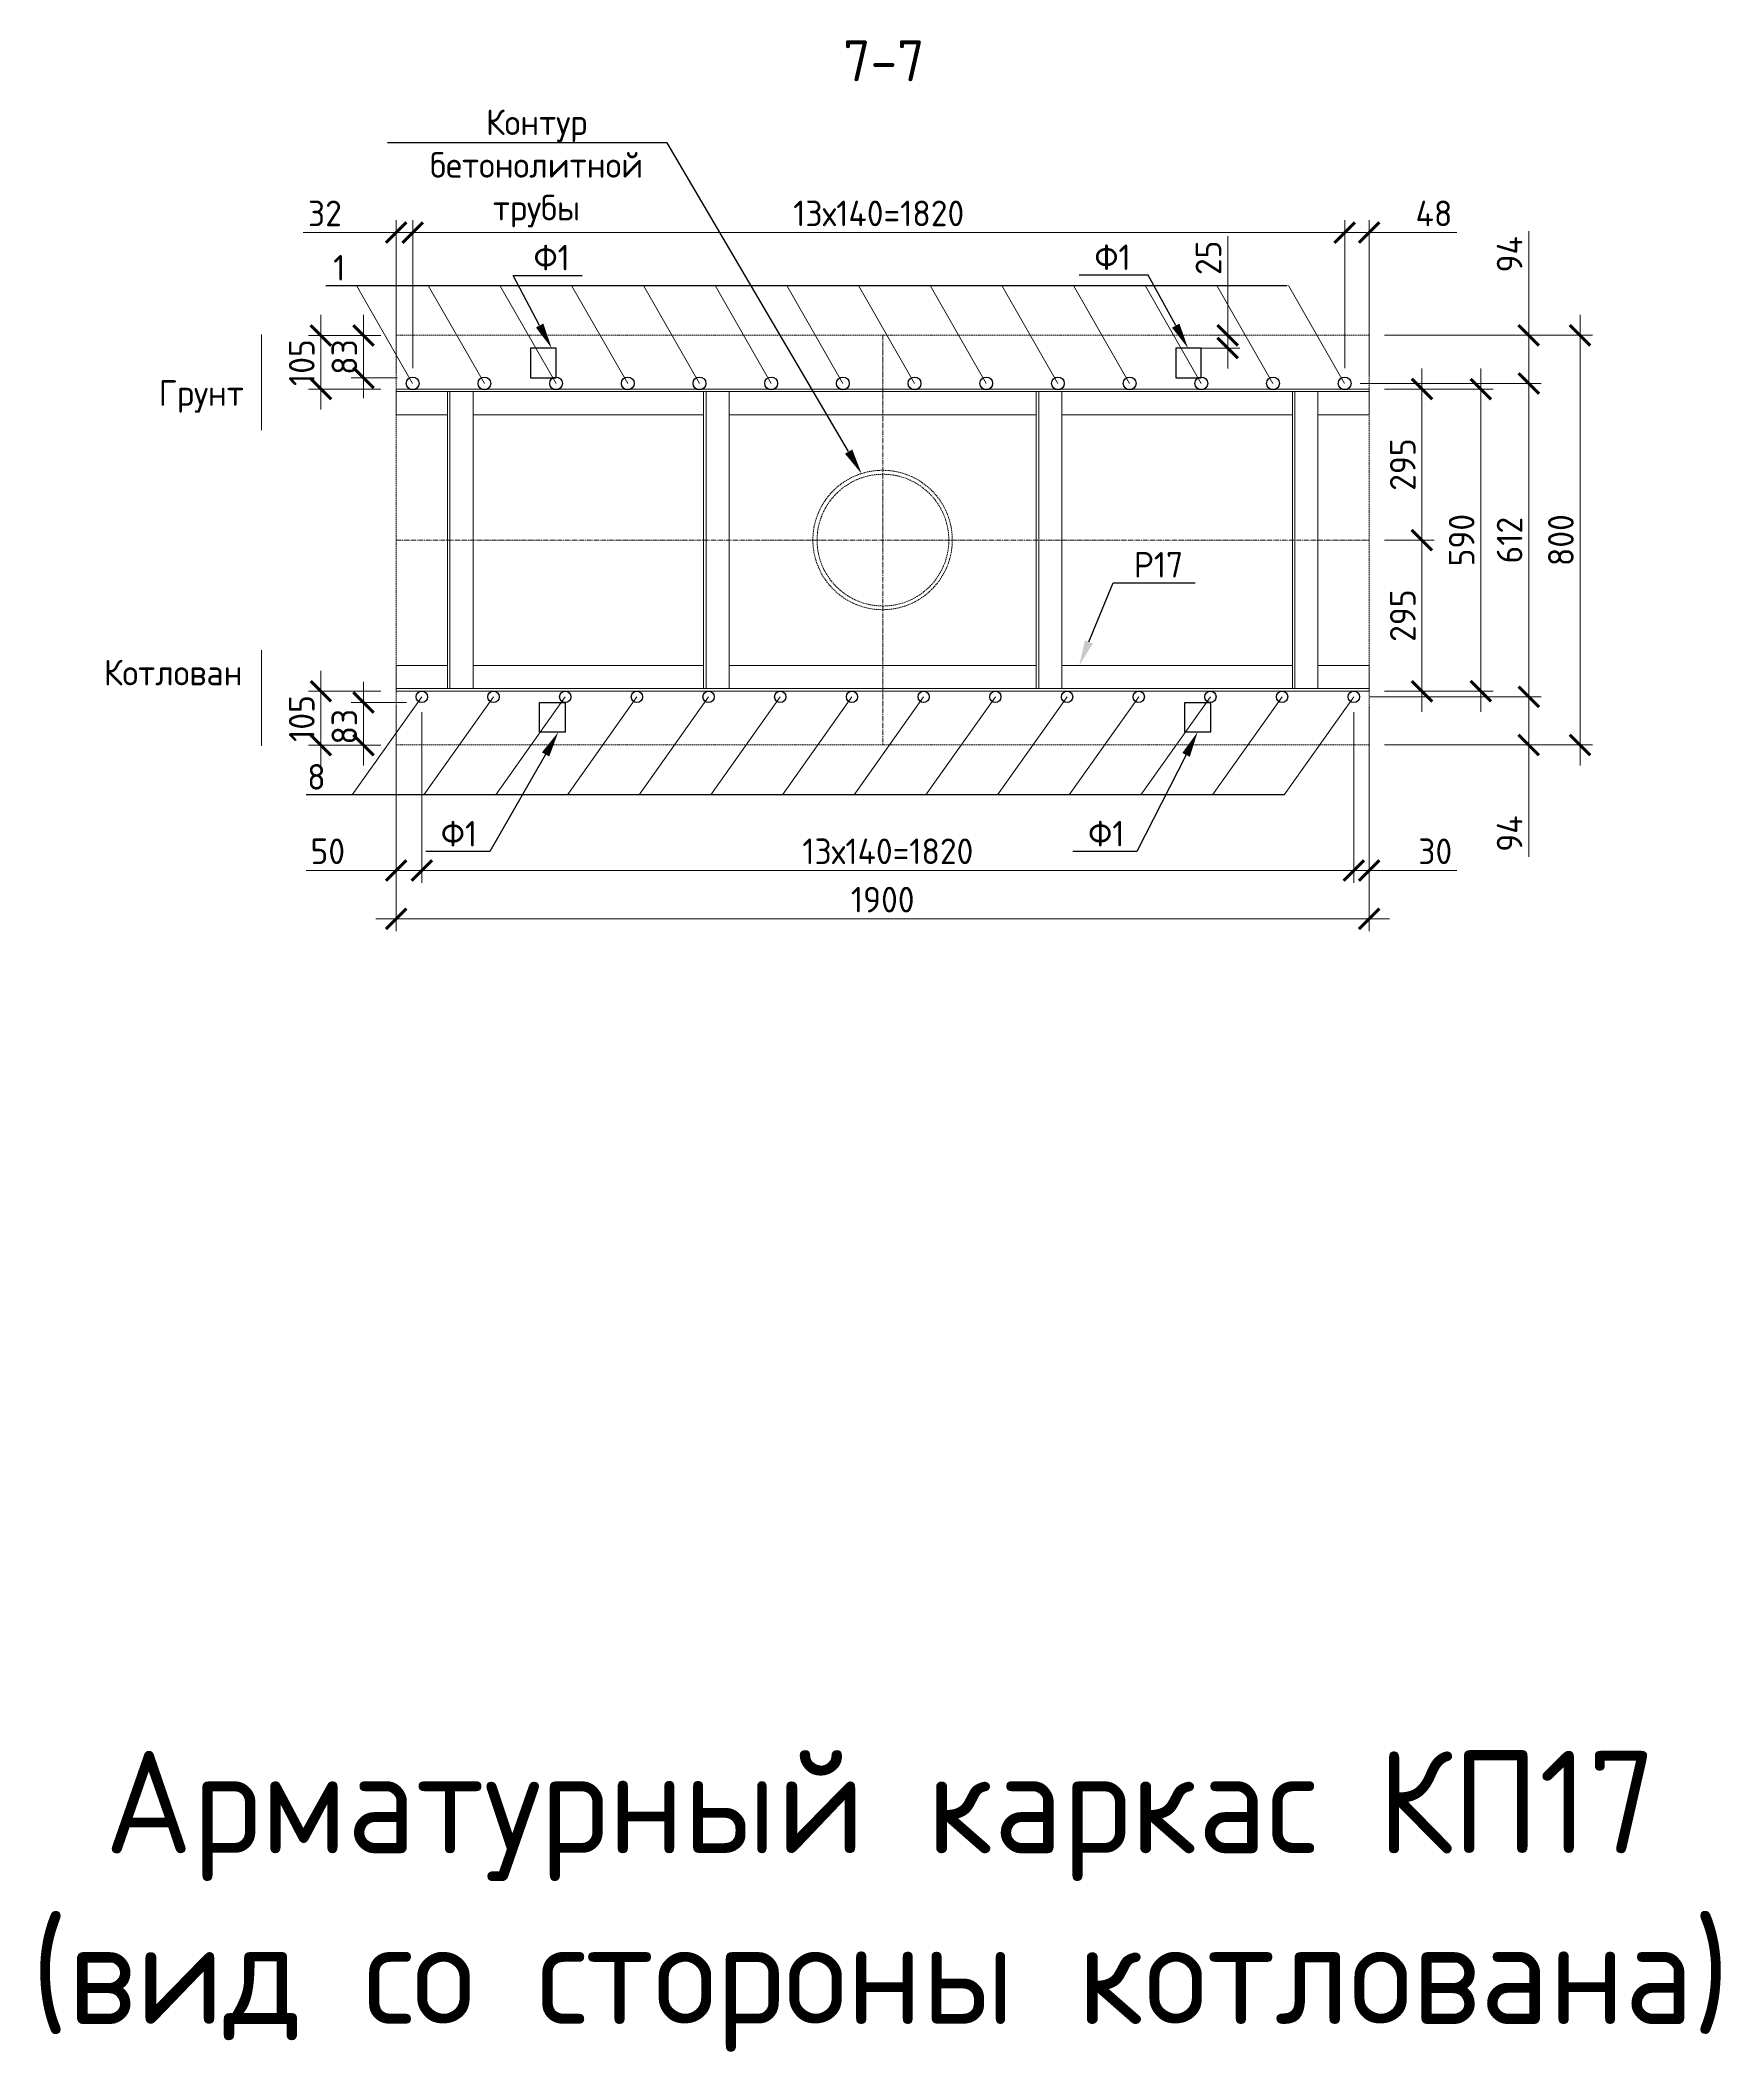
# Model space of a CAD drawing. Header units: millimetres. Extents: x -65574 to 111613, y -106550 to -50518.
# Drawn here: x 18116 to 21398, y -68545 to -64617 of the extents above; entities that cross this region are included whole.
import ezdxf
from ezdxf import colors
from ezdxf.entities.mleader import LeaderData, LeaderLine
from ezdxf.math import Vec2, Vec3

# ---------------------------------------------------------------- set-up
doc = ezdxf.new("R2010")
doc.units = ezdxf.units.MM
doc.linetypes.add('CENTER2', pattern=[28.575, 19.05, -3.175, 3.175, -3.175])
doc.linetypes.add('невидимая', pattern=[0.375, 0.25, -0.125])
doc.layers.get('Defpoints').update_dxf_attribs({"color": 6})
doc.styles.add('GOST-2.304_Type-B', font='GOST Common.ttf')
doc.dimstyles.new('УРСТ', dxfattribs={"dimtxt": 2.5, "dimasz": 2, "dimexe": 1.2, "dimexo": 1.5, "dimtad": 1, "dimdec": 0, "dimrnd": 1, "dimtxsty": 'GOST-2.304_Type-B', "dimblk": 'ARCHTICK', "dimcen": 2, "dimdle": 2, "dimazin": 3, "dimtfac": 1, "dimtdec": 0, "dimtmove": 1, "dimatfit": 0, "dimldrblk": 'NONE', "dimlwd": 15, "dimlwe": 15, "dimarcsym": 0})

# ---------------------------------------------------------------- blocks, each defined once
blk = doc.blocks.new('_ArchTick')
at = {"color": 0, "linetype": 'ByBlock', "const_width": 0.15}
blk.add_lwpolyline([(-0.5, -0.5), (0.5, 0.5)], dxfattribs=at)
blk = doc.blocks.new('*D322')
at = {"color": 0, "lineweight": 15, "ltscale": 100, "transparency": 16777216}
for p, q in [((18843.3, -65257.6), (18843.3, -64969)), ((20663.3, -65257.6), (20663.3, -64969)), ((18803.3, -64993), (20703.3, -64993))]:
    blk.add_line(p, q, dxfattribs=at)
at = {"layer": 'Defpoints', "color": 0, "lineweight": -2, "ltscale": 100, "transparency": 16777216}
for p in [(20663.3, -64993), (18843.3, -65287.6), (20663.3, -65287.6)]:
    blk.add_point(p, dxfattribs=at)
at = {"color": 0, "lineweight": 15, "ltscale": 100, "transparency": 16777216, "xscale": 40, "yscale": 40, "zscale": 40, "rotation": 180}
blk.add_blockref('_ArchTick', (18843.3, -64993), dxfattribs=at)
at = {"color": 0, "lineweight": 15, "ltscale": 100, "transparency": 16777216, "xscale": 40, "yscale": 40, "zscale": 40}
blk.add_blockref('_ArchTick', (20663.3, -64993), dxfattribs=at)
at = {"color": 0, "lineweight": 15, "ltscale": 100, "transparency": 16777216, "insert": (19753.3, -64955.5), "char_height": 50, "attachment_point": 5, "style": 'GOST-2.304_Type-B'}
blk.add_mtext('\\A1;13х140=1820', dxfattribs=at)
blk = doc.blocks.new('_None')
blk = doc.blocks.new('*D323')
at = {"color": 0, "lineweight": 15, "ltscale": 100, "transparency": 16777216}
for p, q in [((18811.1, -65268.6), (18811.1, -64969)), ((18843.3, -65257.6), (18843.3, -64969)), ((18629.3, -64993), (18811.1, -64993)), ((18811.1, -64993), (18771.1, -64993)), ((18843.3, -64993), (18811.1, -64993)), ((18843.3, -64993), (18811.1, -64993)), ((18843.3, -64993), (18883.3, -64993))]:
    blk.add_line(p, q, dxfattribs=at)
at = {"layer": 'Defpoints', "color": 0, "lineweight": -2, "ltscale": 100, "transparency": 16777216}
for p in [(18811.1, -64993), (18811.1, -65298.6), (18843.3, -65287.6)]:
    blk.add_point(p, dxfattribs=at)
at = {"color": 0, "lineweight": 15, "ltscale": 100, "transparency": 16777216, "xscale": 40, "yscale": 40, "zscale": 40}
blk.add_blockref('_ArchTick', (18811.1, -64993), dxfattribs=at)
at = {"color": 0, "lineweight": 15, "ltscale": 100, "transparency": 16777216, "xscale": 40, "yscale": 40, "zscale": 40, "rotation": 180}
blk.add_blockref('_ArchTick', (18843.3, -64993), dxfattribs=at)
at = {"color": 0, "lineweight": 15, "ltscale": 100, "transparency": 16777216, "insert": (18671.8, -64955.5), "char_height": 50, "attachment_point": 5, "style": 'GOST-2.304_Type-B'}
blk.add_mtext('\\A1;32', dxfattribs=at)
blk = doc.blocks.new('*D324')
at = {"color": 0, "lineweight": 15, "ltscale": 100, "transparency": 16777216}
for p, q in [((20663.3, -65257.6), (20663.3, -64969)), ((20711.1, -65268.6), (20711.1, -64969)), ((20663.3, -64993), (20623.3, -64993)), ((20663.3, -64993), (20711.1, -64993)), ((20663.3, -64993), (20711.1, -64993)), ((20711.1, -64993), (20751.1, -64993)), ((20882.6, -64993), (20711.1, -64993))]:
    blk.add_line(p, q, dxfattribs=at)
at = {"layer": 'Defpoints', "color": 0, "lineweight": -2, "ltscale": 100, "transparency": 16777216}
for p in [(20711.1, -64993), (20663.3, -65287.6), (20711.1, -65298.6)]:
    blk.add_point(p, dxfattribs=at)
at = {"color": 0, "lineweight": 15, "ltscale": 100, "transparency": 16777216, "xscale": 40, "yscale": 40, "zscale": 40}
blk.add_blockref('_ArchTick', (20663.3, -64993), dxfattribs=at)
at = {"color": 0, "lineweight": 15, "ltscale": 100, "transparency": 16777216, "xscale": 40, "yscale": 40, "zscale": 40, "rotation": 180}
blk.add_blockref('_ArchTick', (20711.1, -64993), dxfattribs=at)
at = {"color": 0, "lineweight": 15, "ltscale": 100, "transparency": 16777216, "insert": (20837.6, -64955.5), "char_height": 50, "attachment_point": 5, "style": 'GOST-2.304_Type-B'}
blk.add_mtext('\\A1;48', dxfattribs=at)
blk = doc.blocks.new('*D325')
at = {"color": 0, "lineweight": 15, "ltscale": 100, "transparency": 16777216}
for p, q in [((18861.1, -65929.6), (18861.1, -66262.7)), ((20681.1, -65929.6), (20681.1, -66262.7)), ((18821.1, -66238.7), (20721.1, -66238.7))]:
    blk.add_line(p, q, dxfattribs=at)
at = {"layer": 'Defpoints', "color": 0, "lineweight": -2, "ltscale": 100, "transparency": 16777216}
for p in [(18861.1, -65899.6), (20681.1, -65899.6), (20681.1, -66238.7)]:
    blk.add_point(p, dxfattribs=at)
at = {"color": 0, "lineweight": 15, "ltscale": 100, "transparency": 16777216, "xscale": 40, "yscale": 40, "zscale": 40, "rotation": 180}
blk.add_blockref('_ArchTick', (18861.1, -66238.7), dxfattribs=at)
at = {"color": 0, "lineweight": 15, "ltscale": 100, "transparency": 16777216, "xscale": 40, "yscale": 40, "zscale": 40}
blk.add_blockref('_ArchTick', (20681.1, -66238.7), dxfattribs=at)
at = {"color": 0, "lineweight": 15, "ltscale": 100, "transparency": 16777216, "insert": (19771.1, -66201.2), "char_height": 50, "attachment_point": 5, "style": 'GOST-2.304_Type-B'}
blk.add_mtext('\\A1;13х140=1820', dxfattribs=at)
blk = doc.blocks.new('*D326')
at = {"color": 0, "lineweight": 15, "ltscale": 100, "transparency": 16777216}
for p, q in [((18811.1, -65918.6), (18811.1, -66262.7)), ((18861.1, -65929.6), (18861.1, -66262.7)), ((18635, -66238.7), (18811.1, -66238.7)), ((18811.1, -66238.7), (18771.1, -66238.7)), ((18861.1, -66238.7), (18811.1, -66238.7)), ((18861.1, -66238.7), (18811.1, -66238.7)), ((18861.1, -66238.7), (18901.1, -66238.7))]:
    blk.add_line(p, q, dxfattribs=at)
at = {"layer": 'Defpoints', "color": 0, "lineweight": -2, "ltscale": 100, "transparency": 16777216}
for p in [(18811.1, -65888.6), (18861.1, -65899.6), (18811.1, -66238.7)]:
    blk.add_point(p, dxfattribs=at)
at = {"color": 0, "lineweight": 15, "ltscale": 100, "transparency": 16777216, "xscale": 40, "yscale": 40, "zscale": 40}
blk.add_blockref('_ArchTick', (18811.1, -66238.7), dxfattribs=at)
at = {"color": 0, "lineweight": 15, "ltscale": 100, "transparency": 16777216, "xscale": 40, "yscale": 40, "zscale": 40, "rotation": 180}
blk.add_blockref('_ArchTick', (18861.1, -66238.7), dxfattribs=at)
at = {"color": 0, "lineweight": 15, "ltscale": 100, "transparency": 16777216, "insert": (18677.5, -66201.2), "char_height": 50, "attachment_point": 5, "style": 'GOST-2.304_Type-B'}
blk.add_mtext('\\A1;50', dxfattribs=at)
blk = doc.blocks.new('*D327')
at = {"color": 0, "lineweight": 15, "ltscale": 100, "transparency": 16777216}
for p, q in [((20681.1, -65929.6), (20681.1, -66262.7)), ((20711.1, -65918.6), (20711.1, -66262.7)), ((20681.1, -66238.7), (20641.1, -66238.7)), ((20681.1, -66238.7), (20711.1, -66238.7)), ((20681.1, -66238.7), (20711.1, -66238.7)), ((20711.1, -66238.7), (20751.1, -66238.7)), ((20882.6, -66238.7), (20711.1, -66238.7))]:
    blk.add_line(p, q, dxfattribs=at)
at = {"layer": 'Defpoints', "color": 0, "lineweight": -2, "ltscale": 100, "transparency": 16777216}
for p in [(20681.1, -65899.6), (20711.1, -65888.6), (20711.1, -66238.7)]:
    blk.add_point(p, dxfattribs=at)
at = {"color": 0, "lineweight": 15, "ltscale": 100, "transparency": 16777216, "xscale": 40, "yscale": 40, "zscale": 40}
blk.add_blockref('_ArchTick', (20681.1, -66238.7), dxfattribs=at)
at = {"color": 0, "lineweight": 15, "ltscale": 100, "transparency": 16777216, "xscale": 40, "yscale": 40, "zscale": 40, "rotation": 180}
blk.add_blockref('_ArchTick', (20711.1, -66238.7), dxfattribs=at)
at = {"color": 0, "lineweight": 15, "ltscale": 100, "transparency": 16777216, "insert": (20840.1, -66201.2), "char_height": 50, "attachment_point": 5, "style": 'GOST-2.304_Type-B'}
blk.add_mtext('\\A1;30', dxfattribs=at)
blk = doc.blocks.new('*D328')
at = {"color": 0, "lineweight": 15, "ltscale": 100, "transparency": 16777216}
for p, q in [((20929.2, -65258.6), (20929.2, -65928.6)), ((20741.1, -65298.6), (20953.2, -65298.6)), ((20741.1, -65888.6), (20953.2, -65888.6))]:
    blk.add_line(p, q, dxfattribs=at)
at = {"layer": 'Defpoints', "color": 0, "lineweight": -2, "ltscale": 100, "transparency": 16777216}
for p in [(20711.1, -65298.6), (20711.1, -65888.6), (20929.2, -65888.6)]:
    blk.add_point(p, dxfattribs=at)
at = {"color": 0, "lineweight": 15, "ltscale": 100, "transparency": 16777216, "xscale": 40, "yscale": 40, "zscale": 40}
for p, rotation in [((20929.2, -65298.6), 90), ((20929.2, -65888.6), 270)]:
    blk.add_blockref('_ArchTick', p, dxfattribs=dict(at, rotation=rotation))
at = {"color": 0, "lineweight": 15, "ltscale": 100, "transparency": 16777216, "insert": (20891.7, -65593.6), "char_height": 50, "attachment_point": 5, "rotation": 90, "style": 'GOST-2.304_Type-B'}
blk.add_mtext('\\A1;590', dxfattribs=at)
blk = doc.blocks.new('*D329')
at = {"color": 0, "lineweight": 15, "ltscale": 100, "transparency": 16777216}
for p, q in [((21022.8, -65247.6), (21022.8, -65939.6)), ((20693.3, -65287.6), (21046.8, -65287.6)), ((20711.1, -65899.6), (21046.8, -65899.6))]:
    blk.add_line(p, q, dxfattribs=at)
at = {"layer": 'Defpoints', "color": 0, "lineweight": -2, "ltscale": 100, "transparency": 16777216}
for p in [(20663.3, -65287.6), (20681.1, -65899.6), (21022.8, -65899.6)]:
    blk.add_point(p, dxfattribs=at)
at = {"color": 0, "lineweight": 15, "ltscale": 100, "transparency": 16777216, "xscale": 40, "yscale": 40, "zscale": 40}
for p, rotation in [((21022.8, -65287.6), 90), ((21022.8, -65899.6), 270)]:
    blk.add_blockref('_ArchTick', p, dxfattribs=dict(at, rotation=rotation))
at = {"color": 0, "lineweight": 15, "ltscale": 100, "transparency": 16777216, "insert": (20985.3, -65593.6), "char_height": 50, "attachment_point": 5, "rotation": 90, "style": 'GOST-2.304_Type-B'}
blk.add_mtext('\\A1;612', dxfattribs=at)
blk = doc.blocks.new('*U244')
at = {"linetype": 'ByBlock', "lineweight": 15, "ltscale": 100}
blk.add_lwpolyline([(54.3, -95.6), (-55.2, 95.6)], dxfattribs=at)
blk = doc.blocks.new('*U245')
at = {"color": 0, "linetype": 'ByBlock', "lineweight": -2, "transparency": 16777216}
for p in [(0, 0), (140, 0), (280, 0), (420, 0), (560, 0), (700, 0), (840, 0), (980, 0), (1120, 0), (1260, 0), (1400, 0), (1540, 0), (1680, 0), (1820, 0)]:
    blk.add_blockref('*U244', p, dxfattribs=at)
blk = doc.blocks.new('*D330')
at = {"color": 0, "lineweight": 15, "ltscale": 100, "transparency": 16777216}
for p, q in [((21022.8, -65899.6), (21022.8, -65859.6)), ((20711.1, -65899.6), (21046.8, -65899.6)), ((21022.8, -65899.6), (21022.8, -65993.6)), ((21022.8, -65899.6), (21022.8, -65993.6)), ((20741.1, -65993.6), (21046.8, -65993.6)), ((21022.8, -65993.6), (21022.8, -66033.6)), ((21022.8, -66211.7), (21022.8, -65993.6))]:
    blk.add_line(p, q, dxfattribs=at)
at = {"layer": 'Defpoints', "color": 0, "lineweight": -2, "ltscale": 100, "transparency": 16777216}
for p in [(20681.1, -65899.6), (20711.1, -65993.6), (21022.8, -65993.6)]:
    blk.add_point(p, dxfattribs=at)
at = {"color": 0, "lineweight": 15, "ltscale": 100, "transparency": 16777216, "xscale": 40, "yscale": 40, "zscale": 40}
for p, rotation in [((21022.8, -65899.6), 270), ((21022.8, -65993.6), 90)]:
    blk.add_blockref('_ArchTick', p, dxfattribs=dict(at, rotation=rotation))
at = {"color": 0, "lineweight": 15, "ltscale": 100, "transparency": 16777216, "insert": (20985.3, -66166.7), "char_height": 50, "attachment_point": 5, "rotation": 90, "style": 'GOST-2.304_Type-B'}
blk.add_mtext('\\A1;94', dxfattribs=at)
blk = doc.blocks.new('*D331')
at = {"color": 0, "lineweight": 15, "ltscale": 100, "transparency": 16777216}
for p, q in [((21022.8, -64990.4), (21022.8, -65193.6)), ((21022.8, -65193.6), (21022.8, -65153.6)), ((20741.1, -65193.6), (21046.8, -65193.6)), ((21022.8, -65287.6), (21022.8, -65193.6)), ((21022.8, -65287.6), (21022.8, -65193.6)), ((20693.3, -65287.6), (21046.8, -65287.6)), ((21022.8, -65287.6), (21022.8, -65327.6))]:
    blk.add_line(p, q, dxfattribs=at)
at = {"layer": 'Defpoints', "color": 0, "lineweight": -2, "ltscale": 100, "transparency": 16777216}
for p in [(20711.1, -65193.6), (21022.8, -65193.6), (20663.3, -65287.6)]:
    blk.add_point(p, dxfattribs=at)
at = {"color": 0, "lineweight": 15, "ltscale": 100, "transparency": 16777216, "xscale": 40, "yscale": 40, "zscale": 40}
for p, rotation in [((21022.8, -65193.6), 270), ((21022.8, -65287.6), 90)]:
    blk.add_blockref('_ArchTick', p, dxfattribs=dict(at, rotation=rotation))
at = {"color": 0, "lineweight": 15, "ltscale": 100, "transparency": 16777216, "insert": (20985.3, -65035.4), "char_height": 50, "attachment_point": 5, "rotation": 90, "style": 'GOST-2.304_Type-B'}
blk.add_mtext('\\A1;94', dxfattribs=at)
blk = doc.blocks.new('*D332')
at = {"color": 0, "lineweight": 15, "ltscale": 100, "transparency": 16777216}
for p, q in [((21123, -65153.6), (21123, -66033.6)), ((20741.1, -65193.6), (21147, -65193.6)), ((20741.1, -65993.6), (21147, -65993.6))]:
    blk.add_line(p, q, dxfattribs=at)
at = {"layer": 'Defpoints', "color": 0, "lineweight": -2, "ltscale": 100, "transparency": 16777216}
for p in [(20711.1, -65193.6), (20711.1, -65993.6), (21123, -65993.6)]:
    blk.add_point(p, dxfattribs=at)
at = {"color": 0, "lineweight": 15, "ltscale": 100, "transparency": 16777216, "xscale": 40, "yscale": 40, "zscale": 40}
for p, rotation in [((21123, -65193.6), 90), ((21123, -65993.6), 270)]:
    blk.add_blockref('_ArchTick', p, dxfattribs=dict(at, rotation=rotation))
at = {"color": 0, "lineweight": 15, "ltscale": 100, "transparency": 16777216, "insert": (21085.5, -65593.6), "char_height": 50, "attachment_point": 5, "rotation": 90, "style": 'GOST-2.304_Type-B'}
blk.add_mtext('\\A1;800', dxfattribs=at)
blk = doc.blocks.new('*D333')
at = {"color": 0, "lineweight": 15, "ltscale": 100, "transparency": 16777216}
for p, q in [((20814.2, -65258.6), (20814.2, -65633.6)), ((20741.1, -65298.6), (20838.2, -65298.6)), ((20741.1, -65593.6), (20838.2, -65593.6))]:
    blk.add_line(p, q, dxfattribs=at)
at = {"layer": 'Defpoints', "color": 0, "lineweight": -2, "ltscale": 100, "transparency": 16777216}
for p in [(20711.1, -65298.6), (20711.1, -65593.6), (20814.2, -65593.6)]:
    blk.add_point(p, dxfattribs=at)
at = {"color": 0, "lineweight": 15, "ltscale": 100, "transparency": 16777216, "xscale": 40, "yscale": 40, "zscale": 40}
for p, rotation in [((20814.2, -65298.6), 90), ((20814.2, -65593.6), 270)]:
    blk.add_blockref('_ArchTick', p, dxfattribs=dict(at, rotation=rotation))
at = {"color": 0, "lineweight": 15, "ltscale": 100, "transparency": 16777216, "insert": (20776.7, -65446.1), "char_height": 50, "attachment_point": 5, "rotation": 90, "style": 'GOST-2.304_Type-B'}
blk.add_mtext('\\A1;295', dxfattribs=at)
blk = doc.blocks.new('*D334')
at = {"color": 0, "lineweight": 15, "ltscale": 100, "transparency": 16777216}
for p, q in [((20814.2, -65928.6), (20814.2, -65553.6)), ((20741.1, -65593.6), (20838.2, -65593.6)), ((20741.1, -65888.6), (20838.2, -65888.6))]:
    blk.add_line(p, q, dxfattribs=at)
at = {"layer": 'Defpoints', "color": 0, "lineweight": -2, "ltscale": 100, "transparency": 16777216}
for p in [(20711.1, -65593.6), (20814.2, -65593.6), (20711.1, -65888.6)]:
    blk.add_point(p, dxfattribs=at)
at = {"color": 0, "lineweight": 15, "ltscale": 100, "transparency": 16777216, "xscale": 40, "yscale": 40, "zscale": 40}
for p, rotation in [((20814.2, -65593.6), 90), ((20814.2, -65888.6), 270)]:
    blk.add_blockref('_ArchTick', p, dxfattribs=dict(at, rotation=rotation))
at = {"color": 0, "lineweight": 15, "ltscale": 100, "transparency": 16777216, "insert": (20776.7, -65741.1), "char_height": 50, "attachment_point": 5, "rotation": 90, "style": 'GOST-2.304_Type-B'}
blk.add_mtext('\\A1;295', dxfattribs=at)
blk = doc.blocks.new('*U289')
at = {"lineweight": 30}
blk.add_circle((0, 0), 12.5, dxfattribs=at)
blk = doc.blocks.new('*U290')
at = {"color": 0, "linetype": 'ByBlock', "lineweight": -2, "transparency": 16777216}
for p in [(0, 0), (140, 0), (280, 0), (420, 0), (560, 0), (700, 0), (840, 0), (980, 0), (1120, 0), (1260, 0), (1400, 0), (1540, 0), (1680, 0), (1820, 0)]:
    blk.add_blockref('*U289', p, dxfattribs=at)
blk = doc.blocks.new('*D405')
at = {"color": 0, "lineweight": 15, "transparency": 16777216}
for p, q in [((20434.8, -64999.8), (20434.8, -65193.6)), ((20434.8, -65193.6), (20434.8, -65153.6)), ((20399.8, -65193.6), (20458.8, -65193.6)), ((20434.8, -65218.6), (20434.8, -65193.6)), ((20434.8, -65218.6), (20434.8, -65193.6)), ((20383.3, -65218.6), (20458.8, -65218.6)), ((20434.8, -65218.6), (20434.8, -65258.6))]:
    blk.add_line(p, q, dxfattribs=at)
at = {"layer": 'Defpoints', "color": 0, "lineweight": -2, "transparency": 16777216}
for p in [(20399.8, -65193.6), (20434.8, -65193.6), (20383.3, -65218.6)]:
    blk.add_point(p, dxfattribs=at)
at = {"color": 0, "lineweight": 15, "transparency": 16777216, "xscale": 40, "yscale": 40, "zscale": 40}
for p, rotation in [((20434.8, -65193.6), 270), ((20434.8, -65218.6), 90)]:
    blk.add_blockref('_ArchTick', p, dxfattribs=dict(at, rotation=rotation))
at = {"color": 0, "lineweight": 15, "transparency": 16777216, "insert": (20397.3, -65042.3), "char_height": 50, "attachment_point": 5, "rotation": 90, "style": 'GOST-2.304_Type-B'}
blk.add_mtext('\\A1;25', dxfattribs=at)
blk = doc.blocks.new('*D430')
at = {"color": 0, "lineweight": 15, "ltscale": 100, "transparency": 16777216}
for p, q in [((18747.3, -65870.6), (18747.3, -66033.9)), ((18831.1, -65910.6), (18723.3, -65910.6)), ((18781.1, -65993.9), (18723.3, -65993.9))]:
    blk.add_line(p, q, dxfattribs=at)
at = {"layer": 'Defpoints', "color": 0, "lineweight": -2, "ltscale": 100, "transparency": 16777216}
for p in [(18861.1, -65910.6), (18747.3, -65993.9), (18811.1, -65993.9)]:
    blk.add_point(p, dxfattribs=at)
at = {"color": 0, "lineweight": 15, "ltscale": 100, "transparency": 16777216, "xscale": 40, "yscale": 40, "zscale": 40}
for p, rotation in [((18747.3, -65910.6), 90), ((18747.3, -65993.9), 270)]:
    blk.add_blockref('_ArchTick', p, dxfattribs=dict(at, rotation=rotation))
at = {"color": 0, "lineweight": 15, "ltscale": 100, "transparency": 16777216, "insert": (18709.8, -65957.9), "char_height": 50, "attachment_point": 5, "rotation": 90, "style": 'GOST-2.304_Type-B'}
blk.add_mtext('\\A1;83', dxfattribs=at)
blk = doc.blocks.new('*D431')
at = {"color": 0, "lineweight": 15, "ltscale": 100, "transparency": 16777216}
for p, q in [((18747.3, -65316.6), (18747.3, -65153.9)), ((18781.1, -65193.9), (18723.3, -65193.9)), ((18813.3, -65276.6), (18723.3, -65276.6))]:
    blk.add_line(p, q, dxfattribs=at)
at = {"layer": 'Defpoints', "color": 0, "lineweight": -2, "ltscale": 100, "transparency": 16777216}
for p in [(18747.3, -65193.9), (18811.1, -65193.9), (18843.3, -65276.6)]:
    blk.add_point(p, dxfattribs=at)
at = {"color": 0, "lineweight": 15, "ltscale": 100, "transparency": 16777216, "xscale": 40, "yscale": 40, "zscale": 40}
for p, rotation in [((18747.3, -65193.9), 90), ((18747.3, -65276.6), 270)]:
    blk.add_blockref('_ArchTick', p, dxfattribs=dict(at, rotation=rotation))
at = {"color": 0, "lineweight": 15, "ltscale": 100, "transparency": 16777216, "insert": (18709.8, -65235.9), "char_height": 50, "attachment_point": 5, "rotation": 90, "style": 'GOST-2.304_Type-B'}
blk.add_mtext('\\A1;83', dxfattribs=at)
blk = doc.blocks.new('*D432')
at = {"color": 0, "lineweight": 15, "ltscale": 100, "transparency": 16777216}
for p, q in [((18664.1, -65153.9), (18664.1, -65338.6)), ((18781.1, -65193.9), (18640.1, -65193.9)), ((18781.1, -65298.6), (18640.1, -65298.6))]:
    blk.add_line(p, q, dxfattribs=at)
at = {"layer": 'Defpoints', "color": 0, "lineweight": -2, "ltscale": 100, "transparency": 16777216}
for p in [(18811.1, -65193.9), (18664.1, -65298.6), (18811.1, -65298.6)]:
    blk.add_point(p, dxfattribs=at)
at = {"color": 0, "lineweight": 15, "ltscale": 100, "transparency": 16777216, "xscale": 40, "yscale": 40, "zscale": 40}
for p, rotation in [((18664.1, -65193.9), 90), ((18664.1, -65298.6), 270)]:
    blk.add_blockref('_ArchTick', p, dxfattribs=dict(at, rotation=rotation))
at = {"color": 0, "lineweight": 15, "ltscale": 100, "transparency": 16777216, "insert": (18626.6, -65246.9), "char_height": 50, "attachment_point": 5, "rotation": 90, "style": 'GOST-2.304_Type-B'}
blk.add_mtext('\\A1;105', dxfattribs=at)
blk = doc.blocks.new('*D433')
at = {"color": 0, "lineweight": 15, "transparency": 16777216}
for p, q in [((18664.1, -65848.6), (18664.1, -66033.9)), ((18781.1, -65888.6), (18640.1, -65888.6)), ((18781.1, -65993.9), (18640.1, -65993.9))]:
    blk.add_line(p, q, dxfattribs=at)
at = {"layer": 'Defpoints', "color": 0, "lineweight": -2, "transparency": 16777216}
for p in [(18811.1, -65888.6), (18664.1, -65993.9), (18811.1, -65993.9)]:
    blk.add_point(p, dxfattribs=at)
at = {"color": 0, "lineweight": 15, "transparency": 16777216, "xscale": 40, "yscale": 40, "zscale": 40}
for p, rotation in [((18664.1, -65888.6), 90), ((18664.1, -65993.9), 270)]:
    blk.add_blockref('_ArchTick', p, dxfattribs=dict(at, rotation=rotation))
at = {"color": 0, "lineweight": 15, "transparency": 16777216, "insert": (18626.6, -65941.9), "char_height": 50, "attachment_point": 5, "rotation": 90, "style": 'GOST-2.304_Type-B'}
blk.add_mtext('\\A1;105', dxfattribs=at)
blk = doc.blocks.new('*D440')
at = {"color": 0, "lineweight": 15, "transparency": 16777216}
for p, q in [((18811.1, -65918.6), (18811.1, -66357.1)), ((20711.1, -65918.6), (20711.1, -66357.1)), ((18771.1, -66333.1), (20751.1, -66333.1))]:
    blk.add_line(p, q, dxfattribs=at)
at = {"layer": 'Defpoints', "color": 0, "lineweight": -2, "transparency": 16777216}
for p in [(18811.1, -65888.6), (20711.1, -65888.6), (20711.1, -66333.1)]:
    blk.add_point(p, dxfattribs=at)
at = {"color": 0, "lineweight": 15, "transparency": 16777216, "xscale": 40, "yscale": 40, "zscale": 40, "rotation": 180}
blk.add_blockref('_ArchTick', (18811.1, -66333.1), dxfattribs=at)
at = {"color": 0, "lineweight": 15, "transparency": 16777216, "xscale": 40, "yscale": 40, "zscale": 40}
blk.add_blockref('_ArchTick', (20711.1, -66333.1), dxfattribs=at)
at = {"color": 0, "lineweight": 15, "transparency": 16777216, "insert": (19761.1, -66295.6), "char_height": 50, "attachment_point": 5, "style": 'GOST-2.304_Type-B'}
blk.add_mtext('\\A1;1900', dxfattribs=at)
blk = doc.blocks.new('*U257')
at = {"linetype": 'ByBlock', "lineweight": 15, "ltscale": 100}
blk.add_lwpolyline([(80.6, -95.6), (-55.2, 95.6)], dxfattribs=at)
blk = doc.blocks.new('*U258')
at = {"color": 0, "linetype": 'ByBlock', "lineweight": -2, "transparency": 16777216}
for p in [(0, 0), (140, 0), (280, 0), (420, 0), (560, 0), (700, 0), (840, 0), (980, 0), (1120, 0), (1260, 0), (1400, 0), (1540, 0), (1680, 0), (1820, 0)]:
    blk.add_blockref('*U257', p, dxfattribs=at)
blk = doc.blocks.new('*U255')
at = {"lineweight": 30, "ltscale": 100}
blk.add_circle((4.8, 2.7), 11, dxfattribs=at)
blk = doc.blocks.new('*U256')
at = {"color": 0, "linetype": 'ByBlock', "lineweight": -2, "transparency": 16777216}
for p in [(0, 0), (140, 0), (280, 0), (420, 0), (560, 0), (700, 0), (840, 0), (980, 0), (1120, 0), (1260, 0), (1400, 0), (1540, 0), (1680, 0), (1820, 0)]:
    blk.add_blockref('*U255', p, dxfattribs=at)

msp = doc.modelspace()

# ---------------------------------------------------------------- linework, layer by layer
at = {"linetype": 'CENTER2', "lineweight": 5, "ltscale": 0.5}
for p, q in [((19761.6, -65193.6), (19761.6, -65993.6)), ((18811.6, -65593.6), (20711.6, -65593.6))]:
    msp.add_line(p, q, dxfattribs=at)
at = {"lineweight": 15, "ltscale": 100}
for p, q in [((20711.1, -65303.6), (18811.1, -65303.6)), ((18916.1, -65303.6), (18916.1, -65883.6)), ((19416.1, -65303.6), (19416.1, -65883.6)), ((20066.1, -65303.6), (20066.1, -65883.6)), ((20566.1, -65303.6), (20566.1, -65883.6)), ((20711.1, -65883.6), (18811.1, -65883.6))]:
    msp.add_line(p, q, dxfattribs=at)
for points in [[(18547.8, -65378.8), (18547.8, -65192)], [(18911.1, -65348.6), (18811.1, -65348.6), (18811.1, -65298.6), (20711.1, -65298.6), (20711.1, -65348.6), (20611.1, -65348.6)], [(19411.1, -65348.6), (18961.1, -65348.6)], [(20061.1, -65348.6), (19461.1, -65348.6)], [(20561.1, -65348.6), (20111.1, -65348.6)], [(18547.8, -65808.4), (18547.8, -65995.2)], [(18911.1, -65838.6), (18811.1, -65838.6), (18811.1, -65888.6), (20711.1, -65888.6), (20711.1, -65838.6), (20611.1, -65838.6)], [(18911.1, -65838.6), (18811.1, -65838.6), (18811.1, -65888.6), (20711.1, -65888.6), (20711.1, -65838.6), (20611.1, -65838.6)], [(19411.1, -65838.6), (18961.1, -65838.6)], [(20061.1, -65838.6), (19461.1, -65838.6)], [(20561.1, -65838.6), (20111.1, -65838.6)]]:
    msp.add_lwpolyline(points, dxfattribs=at)
at = {"linetype": 'невидимая', "lineweight": 15, "ltscale": 10}
msp.add_lwpolyline([(18811.1, -65993.6), (18811.1, -65193.6), (20711.1, -65193.6), (20711.1, -65993.6)], close=True, dxfattribs=at)
at = {"lineweight": 30, "ltscale": 100}
for points in [[(19123.3, -65218.6), (19073.3, -65218.6), (19073.3, -65276.6), (19123.3, -65276.6)], [(20383.3, -65218.6), (20333.3, -65218.6), (20333.3, -65276.6), (20383.3, -65276.6)], [(19141.1, -65968.6), (19091.1, -65968.6), (19091.1, -65910.6), (19141.1, -65910.6)], [(20401.1, -65968.3), (20351.1, -65968.3), (20351.1, -65910.6), (20401.1, -65910.6)]]:
    msp.add_lwpolyline(points, close=True, dxfattribs=at)
at = {"lineweight": 15, "ltscale": 100}
for points in [[(18911.1, -65883.6), (18911.1, -65303.6), (18961.1, -65303.6), (18961.1, -65883.6)], [(19411.1, -65883.6), (19411.1, -65303.6), (19461.1, -65303.6), (19461.1, -65883.6)], [(20061.1, -65883.6), (20061.1, -65303.6), (20111.1, -65303.6), (20111.1, -65883.6)], [(20561.1, -65883.6), (20561.1, -65303.6), (20611.1, -65303.6), (20611.1, -65883.6)]]:
    msp.add_lwpolyline(points, close=True, dxfattribs=at)
at = {"linetype": 'невидимая', "lineweight": 5, "ltscale": 10}
for centre, radius in [((19760.9, -65593.3), 136.1), ((19761.6, -65593.6), 128.6)]:
    msp.add_circle(centre, radius, dxfattribs=at)

# ---------------------------------------------------------------- block references
for name, p in [('*U245', (18788.9, -65192)), ('*U290', (18843.3, -65287.6)), ('*U256', (18856.3, -65902.3))]:
    msp.add_blockref(name, p)
at = {"xscale": -1, "rotation": 180}
msp.add_blockref('*U258', (18780.5, -65995.2), dxfattribs=at)

# ---------------------------------------------------------------- texts
at = {"insert": (19763.3, -64657.4), "char_height": 80, "attachment_point": 5, "style": 'GOST-2.304_Type-B'}
msp.add_mtext('7-7', dxfattribs=at)
at = {"ltscale": 100, "char_height": 50, "style": 'GOST-2.304_Type-B'}
for s, insert, attachment_point in [('Грунт', (18347.2, -65281.2), 1), ('Котлован', (18240, -65877.3), 7)]:
    msp.add_mtext_dynamic_manual_height_columns(s, width=386.986, gutter_width=300, heights=[0], dxfattribs=dict(at, insert=insert, attachment_point=attachment_point))
at = {"color": 0, "insert": (19756.8, -68545.5), "char_height": 200, "attachment_point": 8, "style": 'GOST-2.304_Type-B'}
msp.add_mtext_dynamic_manual_height_columns('\\pxqc;Арматурный каркас КП17 \\P(вид со стороны котлована)', width=14613.866, gutter_width=2500, heights=[0], dxfattribs=at)

# ---------------------------------------------------------------- dimensions: what is measured, and where the dimension line sits
at = {"lineweight": 15, "ltscale": 100}
for base, p1, p2, angle, picture, middle in [((18811.1, -64993), (18843.3, -65287.6), (18811.1, -65298.6), 0, '*D323', (18671.8, -64987.5)), ((20711.1, -64993), (20663.3, -65287.6), (20711.1, -65298.6), 0, '*D324', (20837.6, -65004.8)), ((21022.8, -65193.6), (20663.3, -65287.6), (20711.1, -65193.6), 90, '*D331', (21026.8, -65035.4)), ((18664.1, -65298.6), (18811.1, -65193.9), (18811.1, -65298.6), 90, '*D432', (18664.1, -65246.9)), ((18747.3, -65193.9), (18843.3, -65276.6), (18811.1, -65193.9), 90, '*D431', (18747.3, -65235.9)), ((18747.3, -65993.9), (18861.1, -65910.6), (18811.1, -65993.9), 90, '*D430', (18747.3, -65957.9)), ((21022.8, -65993.6), (20681.1, -65899.6), (20711.1, -65993.6), 90, '*D330', (21017.4, -66166.7)), ((18811.1, -66238.7), (18861.1, -65899.6), (18811.1, -65888.6), 0, '*D326', (18677.5, -66238.7)), ((20711.1, -66238.7), (20681.1, -65899.6), (20711.1, -65888.6), 0, '*D327', (20840.1, -66238.5))]:
    dim = msp.add_linear_dim(base=base, p1=p1, p2=p2, angle=angle, dimstyle='УРСТ', override={"dimscale": 0, "dimtxsty": 'GOST-2.304_Type-B'}, dxfattribs=at)
    dim.commit()
    dim.dimension.update_dxf_attribs({"geometry": picture, "text_midpoint": middle, "dimtype": 160})
for base, p1, p2, picture, middle in [((20663.3, -64993), (18843.3, -65287.6), (20663.3, -65287.6), '*D322', (19753.3, -64955.5)), ((20681.1, -66238.7), (18861.1, -65899.6), (20681.1, -65899.6), '*D325', (19771.1, -66201.2))]:
    dim = msp.add_linear_dim(base=base, p1=p1, p2=p2, angle=0, text='13х140=<>', dimstyle='УРСТ', override={"dimscale": 0, "dimtxsty": 'GOST-2.304_Type-B'}, dxfattribs=at)
    dim.commit()
    dim.dimension.update_dxf_attribs({"geometry": picture, "text_midpoint": middle})
at = {"lineweight": 15}
for base, p1, p2, override, picture, middle in [((20434.8, -65193.6), (20383.3, -65218.6), (20399.8, -65193.6), {"dimscale": 0, "dimexo": 0, "dimtxsty": 'GOST-2.304_Type-B'}, '*D405', (20448.1, -65042.3)), ((18664.1, -65993.9), (18811.1, -65888.6), (18811.1, -65993.9), {"dimscale": 0, "dimasz": 2, "dimtxsty": 'GOST-2.304_Type-B'}, '*D433', (18664.1, -65941.9))]:
    dim = msp.add_linear_dim(base=base, p1=p1, p2=p2, angle=90, dimstyle='УРСТ', override=override, dxfattribs=at)
    dim.commit()
    dim.dimension.update_dxf_attribs({"geometry": picture, "text_midpoint": middle, "dimtype": 160})
at = {"lineweight": 15, "ltscale": 100}
for base, p1, p2, angle, picture, middle in [((21123, -65993.6), (20711.1, -65193.6), (20711.1, -65993.6), 90, '*D332', (21085.5, -65593.6)), ((21022.8, -65899.6), (20663.3, -65287.6), (20681.1, -65899.6), 90, '*D329', (20985.3, -65593.6)), ((20929.2, -65888.6), (20711.1, -65298.6), (20711.1, -65888.6), 90, '*D328', (20891.7, -65593.6)), ((20814.2, -65593.6), (20711.1, -65298.6), (20711.1, -65593.6), 90, '*D333', (20776.7, -65446.1)), ((20814.2, -65593.6), (20711.1, -65888.6), (20711.1, -65593.6), 270, '*D334', (20776.7, -65741.1))]:
    dim = msp.add_linear_dim(base=base, p1=p1, p2=p2, angle=angle, dimstyle='УРСТ', override={"dimscale": 0, "dimtxsty": 'GOST-2.304_Type-B'}, dxfattribs=at)
    dim.commit()
    dim.dimension.update_dxf_attribs({"geometry": picture, "text_midpoint": middle})
at = {"lineweight": 15}
dim = msp.add_linear_dim(base=(20711.1, -66333.1), p1=(18811.1, -65888.6), p2=(20711.1, -65888.6), angle=0, dimstyle='УРСТ', override={"dimscale": 0, "dimtxsty": 'GOST-2.304_Type-B'}, dxfattribs=at)
dim.commit()
dim.dimension.update_dxf_attribs({"geometry": '*D440', "text_midpoint": (19761.1, -66295.6)})

# ---------------------------------------------------------------- leaders
at = {"lineweight": 15, "ltscale": 100}
ml = msp.add_multileader_mtext('Standard', dxfattribs=at)
ml.set_content('Контур \\Pбетонолитной \\Pтрубы', color=256, style='GOST-2.304_Type-B')
ml.set_leader_properties()
ml.build(insert=Vec2(0, 0))
ml.multileader.update_dxf_attribs({"text_left_attachment_type": 6, "text_right_attachment_type": 6, "dogleg_length": 1, "arrow_head_size": 50, "scale": 20})
ctx = ml.context
ctx.base_point, ctx.scale, ctx.char_height, ctx.arrow_head_size, ctx.landing_gap_size, ctx.plane_origin = Vec3(18850.2, -64817.5), 20, 50, 50, 20, Vec3(19802.1, -65451.1)
ctx.left_attachment, ctx.right_attachment, ctx.text_align_type = 6, 6, 1
notes = []
notes.append((ctx, [(0, (1, 1, 0), (19340.2, -64817.5), (-1, 0), 20, [(0, [(19719.9, -65463.9)], 0, [])])]))
ctx.mtext.insert, ctx.mtext.alignment, ctx.mtext.flow_direction = Vec3(19085.2, -64752.5), 2, 5
at = {"lineweight": 15}
ml = msp.add_multileader_mtext('Standard', dxfattribs=at)
ml.set_content('1', color=256, style='GOST-2.304_Type-B')
ml.set_leader_properties()
ml.set_arrow_properties(name='NONE')
ml.build(insert=Vec2(0, 0))
ml.multileader.update_dxf_attribs({"text_right_attachment_type": 6, "dogleg_length": 2.5, "arrow_head_size": 50, "scale": 20})
ctx = ml.context
ctx.base_point, ctx.scale, ctx.char_height, ctx.arrow_head_size, ctx.plane_origin = Vec3(18694.9, -65061.8), 20, 50, 50, Vec3(18730.8, -65096.8)
ctx.right_attachment, ctx.text_align_type = 6, 2
notes.append((ctx, [(0, (1, 1, 0), (18730.8, -65096.8), (-1, 0), 16.8, [(0, [(20550.8, -65096.8)], 0, [])])]))
ctx.mtext.insert, ctx.mtext.alignment, ctx.mtext.flow_direction = Vec3(18711.9, -65036.8), 3, 5
at = {"lineweight": 15, "ltscale": 100}
ml = msp.add_multileader_mtext('Standard', dxfattribs=at)
ml.set_content('Ф1', color=256, style='GOST-2.304_Type-B')
ml.set_leader_properties()
ml.build(insert=Vec2(0, 0))
ml.multileader.update_dxf_attribs({"text_left_attachment_type": 6, "text_right_attachment_type": 6, "dogleg_length": 1, "arrow_head_size": 50, "scale": 20})
ctx = ml.context
ctx.base_point, ctx.scale, ctx.char_height, ctx.arrow_head_size, ctx.landing_gap_size, ctx.plane_origin = Vec3(19059.3, -65076.9), 20, 50, 50, 20, Vec3(19377.9, -65884.4)
ctx.left_attachment, ctx.right_attachment = 6, 6
notes.append((ctx, [(1, (1, 1, 0), (19039.3, -65076.9), (1, 0), 20, [(0, [(19114.6, -65218.6)], 0, [])])]))
ctx.mtext.insert, ctx.mtext.flow_direction = Vec3(19079.3, -65016.9), 5
ml = msp.add_multileader_mtext('Standard', dxfattribs=at)
ml.set_content('Ф1', color=256, style='GOST-2.304_Type-B')
ml.set_leader_properties()
ml.build(insert=Vec2(0, 0))
ml.multileader.update_dxf_attribs({"text_left_attachment_type": 6, "text_right_attachment_type": 6, "dogleg_length": 1, "arrow_head_size": 50, "scale": 20})
ctx = ml.context
ctx.base_point, ctx.scale, ctx.char_height, ctx.arrow_head_size, ctx.landing_gap_size, ctx.plane_origin = Vec3(20154.5, -65076.2), 20, 50, 50, 20, Vec3(20086.3, -65884.4)
ctx.left_attachment, ctx.right_attachment = 6, 6
notes.append((ctx, [(1, (1, 1, 0), (20279.5, -65076.2), (-1, 0), 20, [(0, [(20357.3, -65218.6)], 0, [])])]))
ctx.mtext.insert, ctx.mtext.flow_direction = Vec3(20174.5, -65016.2), 5
ml = msp.add_multileader_mtext('Standard', dxfattribs=at)
ml.set_content('Р17', color=256, style='GOST-2.304_Type-B')
ml.set_leader_properties()
ml.build(insert=Vec2(0, 0))
ml.multileader.update_dxf_attribs({"text_left_attachment_type": 6, "text_right_attachment_type": 6, "dogleg_length": 1, "arrow_head_size": 50, "scale": 20})
ctx = ml.context
ctx.base_point, ctx.scale, ctx.char_height, ctx.arrow_head_size, ctx.landing_gap_size, ctx.plane_origin = Vec3(20231.4, -65676.7), 20, 50, 50, 20, Vec3(19950.3, -65297.4)
ctx.left_attachment, ctx.right_attachment = 6, 6
notes.append((ctx, [(0, (1, 1, 0), (20211.4, -65676.7), (1, 0), 20, [(0, [(20144.8, -65838.6)], 0, [])])]))
ctx.mtext.insert, ctx.mtext.flow_direction = Vec3(20251.4, -65616.7), 5
ml = msp.add_multileader_mtext('Standard', dxfattribs=at)
ml.set_content('Ф1', color=256, style='GOST-2.304_Type-B')
ml.set_leader_properties()
ml.build(insert=Vec2(0, 0))
ml.multileader.update_dxf_attribs({"text_left_attachment_type": 6, "text_right_attachment_type": 6, "dogleg_length": 1, "arrow_head_size": 50, "scale": 20})
ctx = ml.context
ctx.base_point, ctx.scale, ctx.char_height, ctx.arrow_head_size, ctx.landing_gap_size, ctx.plane_origin = Vec3(18878.2, -66201.9), 20, 50, 50, 20, Vec3(19244.9, -65302.6)
ctx.left_attachment, ctx.right_attachment = 6, 6
notes.append((ctx, [(0, (1, 1, 0), (18994.2, -66201.9), (-1, 0), 11, [(0, [(19127.6, -65968.6)], 0, [])])]))
ctx.mtext.insert, ctx.mtext.flow_direction = Vec3(18898.2, -66141.9), 5
ml = msp.add_multileader_mtext('Standard', dxfattribs=at)
ml.set_content('Ф1', color=256, style='GOST-2.304_Type-B')
ml.set_leader_properties()
ml.build(insert=Vec2(0, 0))
ml.multileader.update_dxf_attribs({"text_left_attachment_type": 6, "text_right_attachment_type": 6, "dogleg_length": 1, "arrow_head_size": 50, "scale": 20})
ctx = ml.context
ctx.base_point, ctx.scale, ctx.char_height, ctx.arrow_head_size, ctx.landing_gap_size, ctx.plane_origin = Vec3(20142.3, -66201.7), 20, 50, 50, 20, Vec3(20230, -65302.3)
ctx.left_attachment, ctx.right_attachment = 6, 6
notes.append((ctx, [(1, (1, 1, 0), (20257.6, -66201.7), (-1, 0), 10.3, [(0, [(20376.1, -65968.3)], 0, [])])]))
ctx.mtext.insert, ctx.mtext.flow_direction = Vec3(20162.3, -66141.7), 5
at = {"lineweight": 15}
ml = msp.add_multileader_mtext('Standard', dxfattribs=at)
ml.set_content('8', color=256, style='GOST-2.304_Type-B')
ml.set_leader_properties()
ml.set_arrow_properties(name='NONE')
ml.build(insert=Vec2(0, 0))
ml.multileader.update_dxf_attribs({"text_right_attachment_type": 6, "dogleg_length": 2.5, "arrow_head_size": 50, "scale": 20})
ctx = ml.context
ctx.base_point, ctx.scale, ctx.char_height, ctx.arrow_head_size, ctx.plane_origin = Vec3(18646.3, -66055.8), 20, 50, 50, Vec3(18725.3, -66090.8)
ctx.right_attachment, ctx.text_align_type = 6, 2
notes.append((ctx, [(0, (1, 1, 0), (18725.3, -66090.8), (-1, 0), 50.1, [(0, [(20545.3, -66090.8)], 0, [])])]))
ctx.mtext.insert, ctx.mtext.width, ctx.mtext.alignment, ctx.mtext.flow_direction = Vec3(18673.3, -66030.8), 18.139, 3, 5
for ctx, leaders in notes:
    for number, flags, end, landing, length, lines in leaders:
        leader = LeaderData()
        leader.index, (leader.has_last_leader_line, leader.has_dogleg_vector, leader.attachment_direction) = number, flags
        leader.last_leader_point, leader.dogleg_vector, leader.dogleg_length = Vec3(end), Vec3(landing), length
        for number, points, colour, breaks in lines:
            line = LeaderLine()
            line.index, line.vertices, line.color, line.breaks = number, Vec3.list(points), colors.encode_raw_color(colour), breaks
            leader.lines.append(line)
        ctx.leaders.append(leader)

doc.saveas('drawing.dxf')
